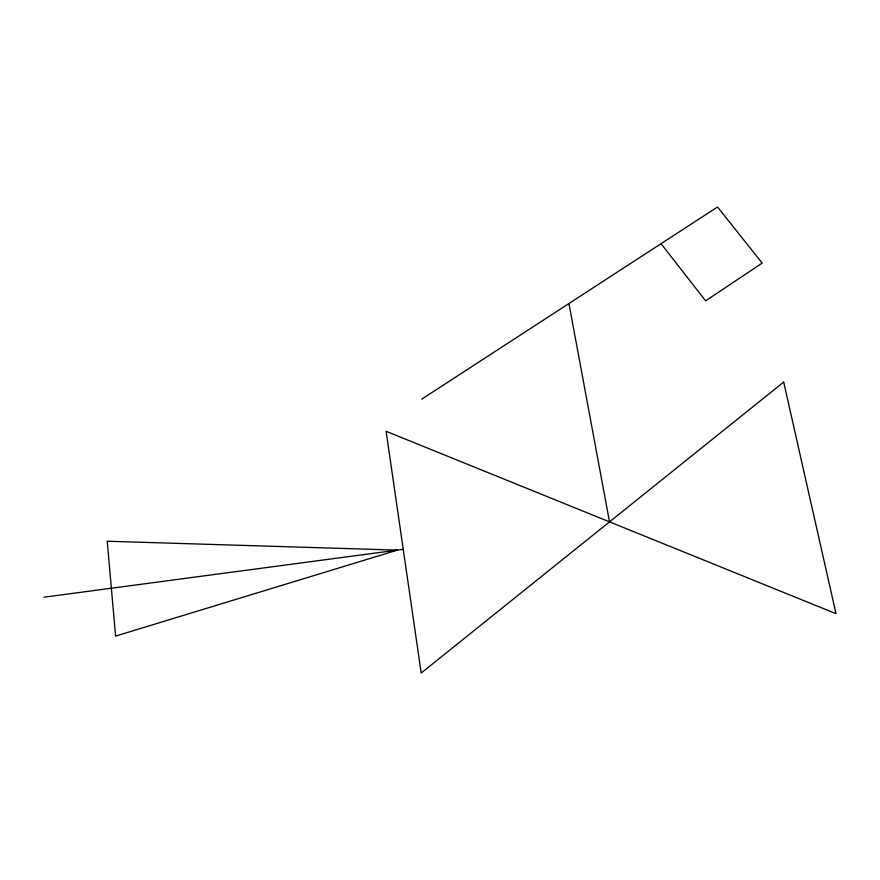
<?xml version="1.0" encoding="UTF-8"?>
<svg xmlns="http://www.w3.org/2000/svg" width="880" height="880" viewBox="0 0 880 880"><rect width="100%" height="100%" fill="white"/><g stroke="black" fill="none" stroke-linecap="round" stroke-linejoin="round"><path stroke-width="1.32" d="M421.718 399.168L717.552 206.976L762.179 263.109L705.617 300.828L661.045 243.694M44 597.201L403.249 549.34M568.931 303.534L609.521 521.862M783.684 382.074L421.201 673.024L386.111 431.299L836 613.668L783.684 382.074M397.419 550.121L115.588 636.086L107.228 541.233L397.419 550.121"/></g></svg>
